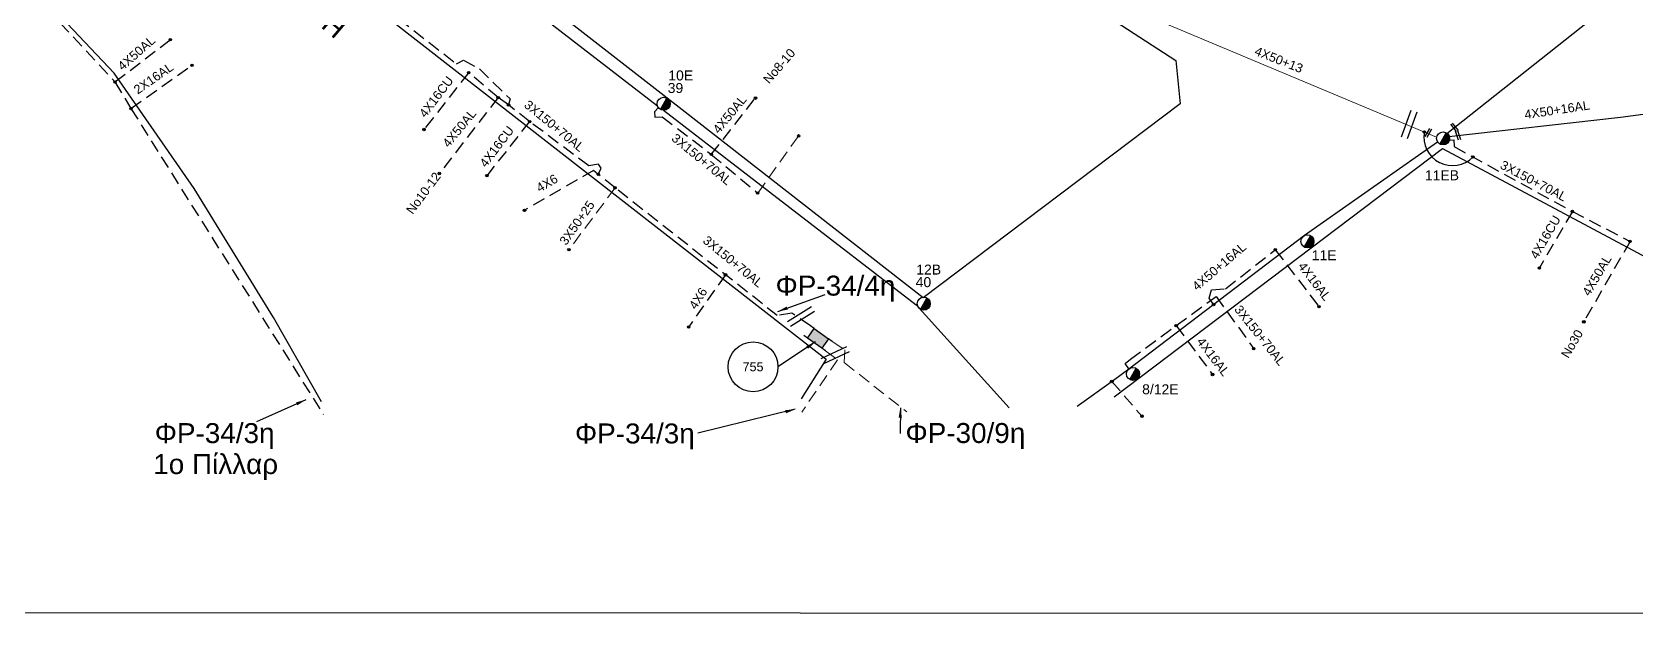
# Model space of a CAD drawing. Header units: millimetres. Extents: x 800 to 1929, y 264 to 786.
# Drawn here: x 1188.1 to 1348.9, y 263.7 to 322.1 of the extents above; entities that cross this region are included whole.
import ezdxf

# ---------------------------------------------------------------- set-up
doc = ezdxf.new("R2010")
doc.units = ezdxf.units.MM
doc.linetypes.add('DASHED', pattern=[19.05, 12.7, -6.35])
for name, color, linetype in [('Link Box 4 Διευθύνσεων', 7, 'Continuous'), ('Γέφυρες Εναέριου Δικτύου', 7, 'Continuous'), ('Γυμνά εναέρια ΧΤ (1Φ)   2x16AL', 7, 'Continuous'), ('Γυμνά εναέρια ΧΤ και ΦΟΠ (3Φ)   4x50+16AL', 7, 'Continuous'), ('Επιγραφές - Σχήματα', 7, 'Continuous'), ('Καλώδια ΧΤ   3x150+50AL', 7, 'DASHED'), ('Καλώδια ΧΤ   3x150+50AL XLPE', 7, 'DASHED'), ('Μηχανική τομή', 7, 'Continuous'), ('Στύλος ΦΜ', 7, 'Continuous'), ('Στύλος ΦΜ @ 1', 7, 'Continuous'), ('Συνδέσεις', 7, 'Continuous'), ('Τομή', 7, 'Continuous'), ('Υπόβαθρο ΔΕΗ', 7, 'Continuous'), ('Υπόγεια καλώδια Δικτύου ΧΤ και Παρ. ΧΤ - 3X150+70 AL', 7, 'DASHED'), ('Υπόγεια καλώδια Παροχών ΧΤ   4x16AL', 7, 'DASHED'), ('Υπόγεια καλώδια Παροχών ΧΤ   4x16CU', 7, 'DASHED'), ('Υπόγεια καλώδια Παροχών ΧΤ   4x50AL', 7, 'DASHED'), ('Υπόγεια καλώδια Παροχών ΧΤ   4x6', 7, 'DASHED')]:
    doc.layers.add(name, color=color, linetype=linetype)
doc.layers.add('Άγνωστα', color=7, linetype='Continuous', lineweight=5)
doc.styles.get("Standard").update_dxf_attribs({"font": 'arial.ttf'})
doc.linetypes.add('SYN_LINE', pattern='A,0.5,-0.0001,["/\\/\\/\\/",Standard,S=0.1,R=0,X=0,Y=-0.05],-0.25', length=0.7501)
doc.dimstyles.new('ISO-25', dxfattribs={"dimtxt": 2.5, "dimasz": 1, "dimexe": 1.25, "dimexo": 0.625, "dimtad": 1, "dimtxsty": 'Standard', "dimcen": 2.5, "dimadec": 0, "dimazin": 0, "dimtfac": 1, "dimtmove": 0, "dimatfit": 3, "dimfxl": 1.25, "dimarcsym": 0})

# ---------------------------------------------------------------- blocks, each defined once
blk = doc.blocks.new('ΥΠΑΡΧΩΝ ΤΣΙΜΕΝΤΕΝΙΟΣ ΣΤΥΛΟΣ')
at = {"layer": 'Στύλος ΦΜ'}
blk.add_hatch(color=256, dxfattribs=at).paths.add_polyline_path([(-1.29, -2.28, 0.574793), (2.62, 0, 0.268822), (1.3, 2.27)])
blk.add_line((-1.29, -2.28), (1.3, 2.27), dxfattribs=at)
blk.add_circle((0, 0), 2.62, dxfattribs=at)
at = {"layer": 'Στύλος ΦΜ', "flags": 4}
for tag, p in [('ΤΥΠΟΣ', (-4.91, 3.03)), ('ΑΡΙΘΜΟΣ', (-4.68, 8.05))]:
    blk.add_attdef(tag, p, '', height=4, dxfattribs=at)
blk = doc.blocks.new('LINK BOX 4 ΑΝΑΧΩΡΗΣΕΩΝ')
at = {"layer": 'Link Box 4 Διευθύνσεων', "ltscale": 40}
blk.add_hatch(color=256, dxfattribs=at).paths.add_polyline_path([(-3.54, 0), (-3.54, -4.67), (3.54, -4.67), (3.54, 0)])
for p, q in [((-3.54, 0), (-5.33, 0)), ((5.33, 0), (3.54, 0)), ((-3.54, -4.67), (-5.33, -4.67)), ((5.33, -4.67), (3.54, -4.67))]:
    blk.add_line(p, q, dxfattribs=at)
blk.add_lwpolyline([(-3.54, -4.67), (-3.54, 0), (3.54, 0), (3.54, -4.67)], close=True, dxfattribs=at)
blk = doc.blocks.new('ΤΟΜΗ')
at = {"layer": 'Τομή', "ltscale": 40}
for p, q in [((-5.68, 0), (5.68, 0)), ((5.68, -2.33), (-5.68, -2.33))]:
    blk.add_line(p, q, dxfattribs=at)
blk = doc.blocks.new('*U37')
at = {"layer": 'Συνδέσεις', "linetype": 'SYN_LINE', "ltscale": 40}
blk.add_hatch(color=256, dxfattribs=at).paths.add_polyline_path([(0.5, -0.01, 1), (-0.5, -0.01, 1)])
at = {"layer": 'Συνδέσεις'}
blk.add_circle((0, -0.01), 0.5, dxfattribs=at)
blk = doc.blocks.new('ΜΗΧΑΝΙΚΗ ΤΟΜΗ')
at = {"layer": 'Μηχανική τομή', "ltscale": 40}
for p, q in [((-1.89, 0.78), (1.89, 0.78)), ((1.89, 0), (-1.89, 0))]:
    blk.add_line(p, q, dxfattribs=at)

msp = doc.modelspace()

# ---------------------------------------------------------------- linework, layer by layer
at = {"layer": 'Άγνωστα', "color": 1}
msp.add_lwpolyline([(1328.922, 311.615), (1295.483, 325.633), (1295.237, 325.757)], dxfattribs=at)
at = {"layer": 'Άγνωστα', "color": 2, "linetype": 'DASHED', "ltscale": 0.1}
for points in [[(1260.871, 306.01), (1264.97, 311.737)], [(1246.572, 306.532), (1241.945, 300.325)]]:
    msp.add_lwpolyline(points, dxfattribs=at)
at = {"layer": 'Άγνωστα', "color": 133, "linetype": 'DASHED', "ltscale": 0.1}
for points in [[(1268.339, 291.138), (1269.594, 290.285), (1269.531, 289.017), (1275.818, 284.068)], [(1296.347, 287.125), (1299.382, 283.648)]]:
    msp.add_lwpolyline(points, dxfattribs=at)
at = {"layer": 'Άγνωστα', "color": 27, "linetype": 'DASHED', "ltscale": 0.1}
msp.add_lwpolyline([(1267.663, 290.187), (1268.877, 289.297), (1265.28, 284.051)], dxfattribs=at)
at = {"layer": 'Γέφυρες Εναέριου Δικτύου'}
msp.add_arc((1330.51, 311.618), 2.863, 169.70087, 315.8784, dxfattribs=at)
at = {"layer": 'Γυμνά εναέρια ΧΤ (1Φ)   2x16AL', "linetype": 'DASHED', "ltscale": 0.1}
msp.add_lwpolyline([(1198.048, 314.471), (1204.167, 318.813)], dxfattribs=at)
at = {"layer": 'Γυμνά εναέρια ΧΤ και ΦΟΠ (3Φ)   4x50+16AL', "color": 62, "ltscale": 0.1}
for points in [[(1213.091, 344.21), (1226.563, 333.49), (1250.818, 314.765)], [(1251.411, 314.307), (1276.76, 294.806), (1286.082, 284.466)]]:
    msp.add_lwpolyline(points, dxfattribs=at)
at = {"layer": 'Γυμνά εναέρια ΧΤ και ΦΟΠ (3Φ)   4x50+16AL', "color": 133, "ltscale": 0.1}
for points in [[(1329.925, 311.975), (1352.867, 330.15)], [(1330.155, 311.681), (1347.363, 313.626), (1359.956, 315.27)], [(1292.885, 284.631), (1296.52, 287.25), (1298.082, 288.388), (1315.687, 301.776), (1328.997, 311.157)]]:
    msp.add_lwpolyline(points, dxfattribs=at)
at = {"layer": 'Επιγραφές - Σχήματα'}
msp.add_lwpolyline([(800.476, 264.095), (1822.688, 263.717), (1822.688, 785.504), (800.476, 785.504)], close=True, dxfattribs=at)
msp.add_circle((1260.402, 288.587), 2.5, dxfattribs=at)
at = {"layer": 'Καλώδια ΧΤ   3x150+50AL', "color": 27, "ltscale": 0.1}
msp.add_lwpolyline([(1155.828, 283.779), (1156.578, 286.604), (1156.492, 287.897), (1156.919, 289.28), (1157.941, 290.079), (1158.657, 291.888), (1164.517, 306.978), (1166.049, 306.935), (1168.273, 307.411), (1170.605, 309.7), (1182.102, 325.318), (1184.871, 328.569), (1185.786, 328.639), (1196.448, 317.141), (1198.048, 314.471), (1217.338, 283.799)], dxfattribs=at)
at = {"layer": 'Καλώδια ΧΤ   3x150+50AL XLPE', "color": 2, "linetype": 'DASHED', "ltscale": 0.1}
msp.add_lwpolyline([(1196.42, 345.806), (1230.666, 318.953), (1231.369, 319.313), (1232.976, 318.459), (1236.056, 315.436), (1235.894, 314.842)], dxfattribs=at)
at = {"layer": 'Υπόβαθρο ΔΕΗ'}
for points in [[(1203.239, 353.497), (1218.865, 374.295), (1242.177, 359.107), (1272.114, 339.208), (1302.787, 319.307), (1303.214, 314.94), (1277.456, 295.517), (1268.501, 302.493), (1253.29, 314.336), (1237.974, 326.297), (1220.415, 339.903), (1203.239, 353.497)], [(1217.152, 285.084), (1212.334, 293.531), (1204.385, 306.45), (1196.349, 318.035), (1185.193, 329.858), (1196.559, 344.822), (1267.727, 289.363), (1265.235, 285.388)], [(1296.589, 285.587), (1329.509, 310.464), (1361.203, 293.543), (1362.416, 290.695), (1359.444, 286.211)]]:
    msp.add_lwpolyline(points, dxfattribs=at)
at = {"layer": 'Υπόγεια καλώδια Δικτύου ΧΤ και Παρ. ΧΤ - 3X150+70 AL', "color": 2, "ltscale": 0.1}
for points in [[(1266.167, 292.681), (1264.293, 293.958), (1262.829, 293.727), (1246.572, 306.532), (1244.894, 307.877), (1245.188, 308.51), (1244.905, 308.906), (1243.932, 308.736), (1237.994, 313.181), (1235.894, 314.842), (1234.853, 315.573), (1231.9, 318.08)], [(1250.919, 314.568), (1250.51, 314.147), (1250.548, 313.62), (1251.302, 313.645), (1256.218, 309.881), (1260.871, 306.01)]]:
    msp.add_lwpolyline(points, dxfattribs=at)
at = {"layer": 'Υπόγεια καλώδια Δικτύου ΧΤ και Παρ. ΧΤ - 3X150+70 AL', "color": 1, "ltscale": 0.1}
msp.add_lwpolyline([(1330.066, 311.303), (1330.652, 311.333), (1330.682, 310.659), (1342.524, 304.157), (1348.304, 301.164)], dxfattribs=at)
at = {"layer": 'Υπόγεια καλώδια Δικτύου ΧΤ και Παρ. ΧΤ - 3X150+70 AL', "color": 133, "ltscale": 0.1}
msp.add_lwpolyline([(1298.082, 288.388), (1297.696, 288.905), (1298.219, 289.341), (1302.815, 292.715), (1306.82, 295.639), (1310.585, 290.406)], dxfattribs=at)
at = {"layer": 'Υπόγεια καλώδια Παροχών ΧΤ   4x16AL', "color": 133, "ltscale": 0.1}
for points in [[(1306.564, 294.838), (1306.123, 295.462), (1306.359, 296.299), (1307.762, 296.409), (1312.749, 300.329), (1317.122, 294.621)], [(1302.815, 292.715), (1306.46, 287.822)]]:
    msp.add_lwpolyline(points, dxfattribs=at)
at = {"layer": 'Υπόγεια καλώδια Παροχών ΧΤ   4x16CU', "color": 2, "ltscale": 0.1}
for points in [[(1231.9, 318.08), (1227.416, 312.381)], [(1237.994, 313.181), (1233.726, 307.748)]]:
    msp.add_lwpolyline(points, dxfattribs=at)
at = {"layer": 'Υπόγεια καλώδια Παροχών ΧΤ   4x16CU', "color": 1, "ltscale": 0.1}
msp.add_lwpolyline([(1342.524, 304.157), (1339.217, 298.494)], dxfattribs=at)
at = {"layer": 'Υπόγεια καλώδια Παροχών ΧΤ   4x50AL', "color": 27, "ltscale": 0.1}
msp.add_lwpolyline([(1196.448, 317.141), (1201.993, 321.378)], dxfattribs=at)
at = {"layer": 'Υπόγεια καλώδια Παροχών ΧΤ   4x50AL', "color": 2, "ltscale": 0.1}
for points in [[(1234.853, 315.573), (1228.954, 307.968)], [(1256.218, 309.881), (1260.643, 315.525)]]:
    msp.add_lwpolyline(points, dxfattribs=at)
at = {"layer": 'Υπόγεια καλώδια Παροχών ΧΤ   4x50AL', "color": 1, "ltscale": 0.1}
msp.add_lwpolyline([(1348.304, 301.164), (1343.672, 293.097)], dxfattribs=at)
at = {"layer": 'Υπόγεια καλώδια Παροχών ΧΤ   4x6', "color": 2, "ltscale": 0.1}
for points in [[(1244.894, 307.877), (1244.405, 308.283), (1237.494, 304.283)], [(1257.639, 297.815), (1253.953, 292.582)]]:
    msp.add_lwpolyline(points, dxfattribs=at)

# ---------------------------------------------------------------- block references
at = {"layer": 'Link Box 4 Διευθύνσεων', "xscale": 0.249999999999937, "yscale": 0.249999999999937, "zscale": 0.249999999999937, "rotation": 324.6059002624277}
msp.add_blockref('LINK BOX 4 ΑΝΑΧΩΡΗΣΕΩΝ', (1267.253, 291.91), dxfattribs=at)
at = {"layer": 'Μηχανική τομή'}
for p, xscale, yscale, zscale, rotation in [((1328.164, 311.985), 0.24999999999981, 0.24999999999981, 0.24999999999981, 61.07422010756896), ((1330.63, 312.534), 0.2499999999999946, 0.2499999999999946, 0.2499999999999946, 308.7054953647641), ((1330.97, 311.765), 0.2500000000001132, 0.2500000000001132, 0.2500000000001132, 288.8759466951904)]:
    msp.add_blockref('ΜΗΧΑΝΙΚΗ ΤΟΜΗ', p, dxfattribs=dict(at, xscale=xscale, yscale=yscale, zscale=zscale, rotation=rotation))
at = {"layer": 'Στύλος ΦΜ @ 1', "ltscale": 40}
ref = msp.add_blockref('ΥΠΑΡΧΩΝ ΤΣΙΜΕΝΤΕΝΙΟΣ ΣΤΥΛΟΣ', (1251.442, 314.961), dxfattribs=dict(at, xscale=0.25, yscale=0.25, zscale=0.25))
ref.add_attrib('ΤΥΠΟΣ', '39', (1251.849, 316.039), dxfattribs={"layer": 'Στύλος ΦΜ', "height": 1, "flags": 4})
ref.add_attrib('ΑΡΙΘΜΟΣ', '10E', (1251.908, 317.296), dxfattribs={"layer": 'Στύλος ΦΜ', "height": 1, "flags": 4})
ref = msp.add_blockref('ΥΠΑΡΧΩΝ ΤΣΙΜΕΝΤΕΝΙΟΣ ΣΤΥΛΟΣ', (1329.564, 311.485), dxfattribs=dict(at, xscale=0.25, yscale=0.25, zscale=0.25))
ref.add_attrib('ΤΥΠΟΣ', '11EB', (1327.744, 307.286), dxfattribs={"layer": 'Στύλος ΦΜ', "height": 1, "flags": 4})
ref = msp.add_blockref('ΥΠΑΡΧΩΝ ΤΣΙΜΕΝΤΕΝΙΟΣ ΣΤΥΛΟΣ', (1315.965, 301.166), dxfattribs=dict(at, xscale=0.25, yscale=0.25, zscale=0.25))
ref.add_attrib('ΤΥΠΟΣ', '11E', (1316.403, 299.275), dxfattribs={"layer": 'Στύλος ΦΜ', "height": 1, "flags": 4})
ref = msp.add_blockref('ΥΠΑΡΧΩΝ ΤΣΙΜΕΝΤΕΝΙΟΣ ΣΤΥΛΟΣ', (1277.511, 294.916), dxfattribs=dict(at, xscale=0.25, yscale=0.25, zscale=0.25))
ref.add_attrib('ΤΥΠΟΣ', '40', (1276.705, 296.577), dxfattribs={"layer": 'Στύλος ΦΜ', "height": 1, "flags": 4})
ref.add_attrib('ΑΡΙΘΜΟΣ', '12B', (1276.764, 297.834), dxfattribs={"layer": 'Στύλος ΦΜ', "height": 1, "flags": 4})
ref = msp.add_blockref('ΥΠΑΡΧΩΝ ΤΣΙΜΕΝΤΕΝΙΟΣ ΣΤΥΛΟΣ', (1298.485, 287.872), dxfattribs=dict(at, xscale=0.25, yscale=0.25, zscale=0.25))
ref.add_attrib('ΤΥΠΟΣ', '8/12E', (1299.403, 285.834), dxfattribs={"layer": 'Στύλος ΦΜ', "height": 1, "flags": 4})
at = {"layer": 'Συνδέσεις', "xscale": 0.25, "yscale": 0.25, "zscale": 0.25}
for p in [(1201.993, 321.378), (1204.167, 318.813), (1196.448, 317.141), (1231.9, 318.08), (1234.853, 315.573), (1260.643, 315.525), (1198.048, 314.471), (1235.894, 314.842), (1227.416, 312.381), (1238.012, 313.167), (1327.694, 312.133), (1264.97, 311.737), (1256.222, 309.886), (1332.566, 309.628), (1228.954, 307.968), (1233.726, 307.748), (1244.894, 307.877), (1246.572, 306.532), (1260.871, 306.01), (1237.494, 304.283), (1342.524, 304.157), (1348.304, 301.164), (1241.945, 300.325), (1312.749, 300.329), (1257.639, 297.815), (1339.217, 298.494), (1306.564, 294.838), (1317.122, 294.621), (1253.953, 292.582), (1302.815, 292.715), (1343.672, 293.097), (1310.585, 290.406), (1306.46, 287.822), (1296.359, 287.116), (1299.382, 283.648)]:
    msp.add_blockref('*U37', p, dxfattribs=at)
at = {"layer": 'Τομή'}
for p, xscale, yscale, zscale, rotation in [((1325.896, 312.979), 0.2500000000000557, 0.2500000000000557, 0.2500000000000557, 70.16240027225466), ((1265.048, 293.878), 0.2500000000000159, 0.2500000000000159, 0.2500000000000159, 31.85099178345779), ((1268.513, 290.022), 0.2500000000000275, 0.2500000000000275, 0.2500000000000275, 25.28699259501776)]:
    msp.add_blockref('ΤΟΜΗ', p, dxfattribs=dict(at, xscale=xscale, yscale=yscale, zscale=zscale, rotation=rotation))

# ---------------------------------------------------------------- texts
at = {"layer": 'Άγνωστα', "color": 7, "char_height": 0.9, "width": 84.18588, "attachment_point": 1}
for s, insert, rotation in [('4X50+13', (1310.918, 320.725), 338.33114), ('3X50+25', (1240.93, 301.212), 54.86937)]:
    msp.add_mtext(s, dxfattribs=dict(at, insert=insert, rotation=rotation))
at = {"layer": 'Γυμνά εναέρια ΧΤ (1Φ)   2x16AL', "color": 7, "insert": (1198.212, 316.605), "char_height": 0.9, "width": 84.18588, "attachment_point": 1, "rotation": 34.81366}
msp.add_mtext('2X16AL', dxfattribs=at)
at = {"layer": 'Γυμνά εναέρια ΧΤ και ΦΟΠ (3Φ)   4x50+16AL', "color": 7, "char_height": 0.9, "width": 84.18588, "attachment_point": 1}
for insert, rotation in [((1337.66, 314.305), 8.53167), ((1304.313, 296.845), 40.51261)]:
    msp.add_mtext('4X50+16AL', dxfattribs=dict(at, insert=insert, rotation=rotation))
at = {"layer": 'Επιγραφές - Σχήματα', "insert": (1204.192, 336.141), "char_height": 2, "width": 22.30794, "attachment_point": 1, "rotation": 319.74729}
msp.add_mtext('Δ. ΤΑΒΟΥΛΑΡΗ', dxfattribs=at)
at = {"layer": 'Επιγραφές - Σχήματα', "color": 7, "char_height": 0.9, "width": 84.18588, "attachment_point": 1}
for s, insert, rotation in [('No8-10', (1261.335, 317.476), 49.14954), ('No10-12', (1225.562, 304.339), 53.24684), ('No30', (1341.341, 289.831), 59.6131)]:
    msp.add_mtext(s, dxfattribs=dict(at, insert=insert, rotation=rotation))
at = {"layer": 'Επιγραφές - Σχήματα', "char_height": 2, "attachment_point": 1}
for s, insert, width in [('ΦΡ-34/4η', (1262.656, 297.726), 8.55915), ('ΦΡ-34/3η', (1200.428, 282.942), 8.55915), ('ΦΡ-34/3η', (1242.547, 282.907), 8.55915), ('ΦΡ-30/9η', (1275.678, 282.951), 8.55915), ('1ο Πίλλαρ', (1200.28, 279.838), 13.88705)]:
    msp.add_mtext(s, dxfattribs=dict(at, insert=insert, width=width))
at = {"layer": 'Επιγραφές - Σχήματα', "color": 7, "insert": (1260.402, 288.587), "char_height": 0.9, "width": 0.62633, "attachment_point": 5}
msp.add_mtext('755', dxfattribs=at)
at = {"layer": 'Υπόγεια καλώδια Δικτύου ΧΤ και Παρ. ΧΤ - 3X150+70 AL', "color": 7, "char_height": 0.9, "width": 84.18588, "attachment_point": 1}
for insert, rotation in [((1237.943, 315.395), 320.72579), ((1252.717, 312.052), 320.72579), ((1335.612, 309.331), 332.27922), ((1255.858, 301.802), 320.72579), ((1309.288, 294.878), 308.64213)]:
    msp.add_mtext('3X150+70AL', dxfattribs=dict(at, insert=insert, rotation=rotation))
at = {"layer": 'Υπόγεια καλώδια Παροχών ΧΤ   4x16AL', "color": 7, "char_height": 0.9, "width": 84.18588, "attachment_point": 1, "rotation": 307.48785}
for insert in [(1315.687, 299.206), (1305.527, 291.653)]:
    msp.add_mtext('4X16AL', dxfattribs=dict(at, insert=insert))
at = {"layer": 'Υπόγεια καλώδια Παροχών ΧΤ   4x16CU', "color": 7, "char_height": 0.9, "width": 84.18588, "attachment_point": 1}
for insert, rotation in [((1226.85, 314.027), 52.91728), ((1232.918, 309.042), 52.91728), ((1338.226, 299.768), 59.67712)]:
    msp.add_mtext('4X16CU', dxfattribs=dict(at, insert=insert, rotation=rotation))
at = {"layer": 'Υπόγεια καλώδια Παροχών ΧΤ   4x50AL', "color": 7, "char_height": 0.9, "width": 84.18588, "attachment_point": 1}
for insert, rotation in [((1196.613, 318.906), 41.24573), ((1256.288, 312.459), 50.62669), ((1229.193, 311.064), 50.62669), ((1343.456, 296.064), 59.4229)]:
    msp.add_mtext('4X50AL', dxfattribs=dict(at, insert=insert, rotation=rotation))
at = {"layer": 'Υπόγεια καλώδια Παροχών ΧΤ   4x6', "color": 7, "char_height": 0.9, "width": 84.18588, "attachment_point": 1}
for insert, rotation in [((1238.556, 306.818), 30.53212), ((1253.911, 294.745), 57.70546)]:
    msp.add_mtext('4X6', dxfattribs=dict(at, insert=insert, rotation=rotation))

# ---------------------------------------------------------------- leaders
at = {"layer": 'Επιγραφές - Σχήματα', "ltscale": 40}
for points in [[(1262.899, 294.143), (1267.638, 295.843)], [(1215.571, 285.283), (1210.621, 283.068)], [(1264.634, 284.326), (1254.868, 281.922)], [(1275.168, 284.491), (1275.146, 281.888)]]:
    msp.add_leader(points, dimstyle='ISO-25', override={"dimasz": 1, "dimtad": 0}, dxfattribs=at)
at = {"layer": 'Επιγραφές - Σχήματα'}
msp.add_leader([(1266.658, 291.088), (1262.902, 288.587)], dimstyle='ISO-25', override={"dimasz": 1, "dimgap": 0.625, "dimtad": 0}, dxfattribs=at)

doc.saveas('drawing.dxf')
